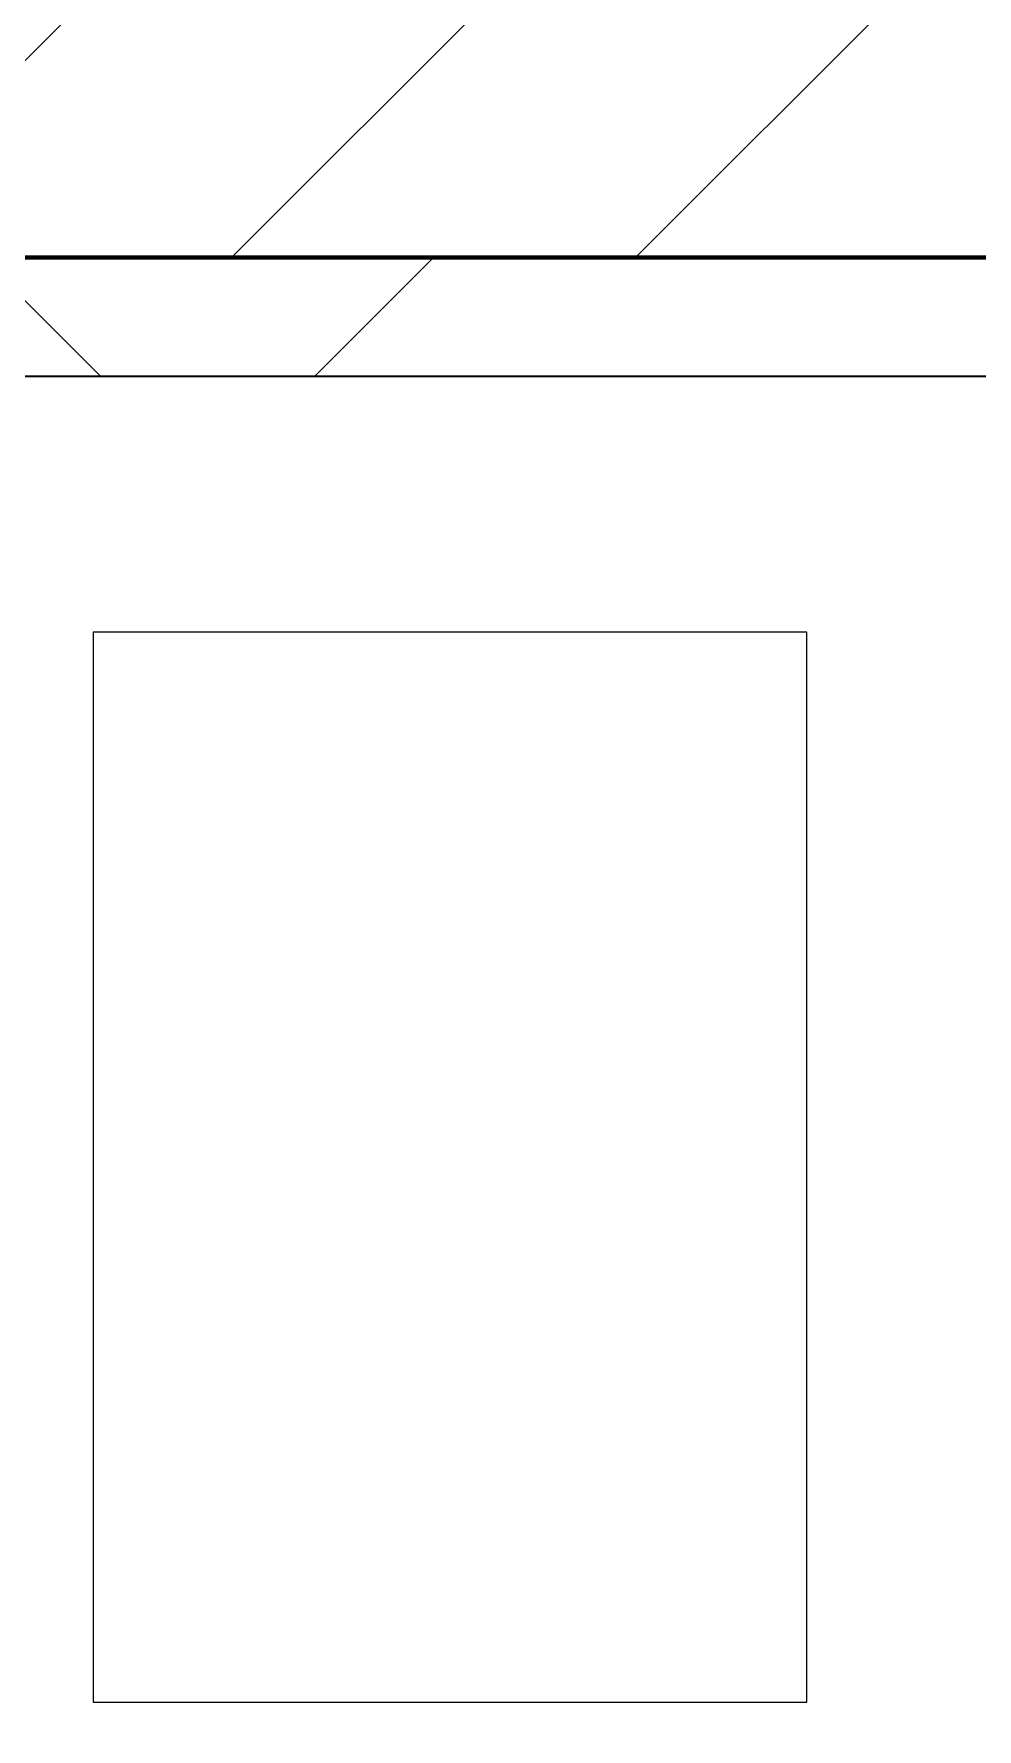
# Model space of a CAD drawing. Header units: millimetres. Extents: x -853228 to -744682, y -17776 to 32484.
# Drawn here: x -823357 to -822961, y 7325 to 8038 of the extents above; entities that cross this region are included whole.
import ezdxf
from ezdxf.xclip import XClip

# ---------------------------------------------------------------- set-up
doc = ezdxf.new("R2010")
doc.units = ezdxf.units.MM
doc.header["$XCLIPFRAME"] = 0
doc.layers.add('000 - WIPEOUT', color=250, linetype='Continuous')
doc.layers.add('A11_ALU.SOLID SHEET', color=2, linetype='Continuous')
for name, color, linetype, lineweight in [('A-GLAZ-CURT', 2, 'Continuous', 9), ('A-WALL', 5, 'Continuous', 35), ('A-WALL-FNSH', 2, 'Continuous', 35), ('A-WALL-PATT', 1, 'Continuous', 9)]:
    doc.layers.add(name, color=color, linetype=linetype, lineweight=lineweight)

# ---------------------------------------------------------------- blocks, each defined once
blk = doc.blocks.new('PPLS-PP19_Custom Tile Pattern - Custom Tile Pattern-V46-4281-01 ENLARGED LOWER PLATFORM LEVEL - REFLECTED CEILING PLAN - SHEET 2')
at = {"layer": 'A-GLAZ-CURT'}
for p, q in [((-300, 0), (300, 0)), ((300, 0), (-300, 0)), ((230.06, 0), (300, 0)), ((-300, -50), (300, -50)), ((300, -50), (-300, -50))]:
    blk.add_line(p, q, dxfattribs=at)
for points, knots in [([(171.51, 0), (176.48, 0), (193.23, 0), (201.73, 0), (208.81, 0), (213.9, 0), (241.96, 0), (266.73, 0), (281.71, 0), (291.71, 0), (296.52, 0), (297.86, 0), (298.09, 0)], [-7971.819559, -7971.819559, -7971.819559, -7971.819559, -7784.112253, -7606.717214, -7289.299508, -7042.621073, -6582.165592, -6068.460911, -5766.029927, -5566.724884, -5280.360606, -5199.253518, -5199.253518, -5199.253518, -5199.253518]), ([(300, 0), (286.53, 0), (258.36, 0), (230.13, 0), (216.53, 0)], [-285.253232, -285.253232, -285.253232, -285.253232, -244.693688, -200.448217, -200.448217, -200.448217, -200.448217]), ([(300, 0), (288.22, 0), (262, 0), (230.43, 0), (219.94, 0), (219.02, 0)], [-12528.858583, -12528.858583, -12528.858583, -12528.858583, -11905.454923, -11162.864862, -10856.732305, -10856.732305, -10856.732305, -10856.732305]), ([(284.76, 0), (284.76, 0), (285.09, 0), (287.47, 0), (293.59, 0), (297.76, 0), (300, 0)], [-4110.630118, -4110.630118, -4110.630118, -4110.630118, -4053.389046, -3959.664717, -3862.421465, -3746.95702, -3746.95702, -3746.95702, -3746.95702]), ([(297.38, 0), (295.84, 0), (291.62, 0), (285.38, 0), (284.87, 0)], [-4803.172655, -4803.172655, -4803.172655, -4803.172655, -4358.271401, -4143.037883, -4143.037883, -4143.037883, -4143.037883])]:
    blk.add_open_spline(points, degree=3, knots=knots, dxfattribs=at)
blk = doc.blocks.new('PPLS-PP19_Custom Tile Pattern - Custom Tile Pattern-V47-4281-01 ENLARGED LOWER PLATFORM LEVEL - REFLECTED CEILING PLAN - SHEET 2')
at = {"layer": 'A-GLAZ-CURT'}
for p, q in [((-300, 0), (300, 0)), ((300, 0), (-300, 0)), ((-293.07, 0), (-275.75, 0)), ((-275.75, 0), (-293.07, 0)), ((-222.32, 0), (-205, 0)), ((-205, 0), (-222.32, 0)), ((-300, -50), (300, -50)), ((300, -50), (-300, -50))]:
    blk.add_line(p, q, dxfattribs=at)
at = {"layer": 'A-GLAZ-CURT', "flags": 128}
for points in [[(-300, 0), (-291.56, 0), (-283.3, 0), (-275.2, 0), (-267.26, 0), (-259.45, 0), (-251.77, 0), (-244.2, 0), (-236.74, 0), (-229.36, 0), (-222.06, 0), (-214.83, 0), (-207.71, 0), (-200.76, 0), (-194.02, 0), (-187.54, 0), (-181.38, 0), (-175.58, 0), (-170.25, 0), (-165.64, 0), (-162.01, 0), (-159.53, 0), (-157.46, 0), (-154.52, 0), (-149.42, 0), (-141.84, 0), (-132.81, 0), (-126.08, 0)], [(-125.17, 0), (-128.55, 0), (-134.16, 0), (-140.03, 0), (-145.5, 0), (-150.63, 0), (-155.53, 0), (-160.27, 0), (-164.95, 0), (-169.65, 0), (-174.47, 0), (-179.49, 0), (-184.81, 0), (-190.44, 0), (-196.37, 0), (-202.58, 0), (-209.04, 0), (-215.73, 0), (-222.63, 0), (-229.72, 0), (-236.97, 0), (-244.39, 0), (-251.96, 0), (-259.67, 0), (-267.51, 0), (-275.48, 0), (-283.55, 0), (-291.73, 0), (-300, 0)]]:
    blk.add_lwpolyline(points, dxfattribs=at)
at = {"layer": 'A-GLAZ-CURT'}
for points, knots in [([(-300, 0), (-284.65, 0), (-236.57, 0), (-174.61, 0), (-129.95, 0), (-113.94, 0), (-108.68, 0), (-108.52, 0)], [-5323.127839, -5323.127839, -5323.127839, -5323.127839, -4502.809032, -2700.551212, -1002.059161, -460.363443, -443.593987, -443.593987, -443.593987, -443.593987]), ([(-108.15, 0), (-116.36, 0), (-146.8, 0), (-202.69, 0), (-262.56, 0), (-294.48, 0), (-300, 0)], [-17970.252305, -17970.252305, -17970.252305, -17970.252305, -17136.203329, -15131.813646, -13729.592194, -13439.944408, -13439.944408, -13439.944408, -13439.944408]), ([(-137.88, 0), (-140.56, 0), (-147.66, 0), (-147.69, 0), (-158.72, 0), (-174.02, 0), (-185.59, 0), (-209.77, 0), (-232.01, 0), (-255.22, 0), (-262.59, 0), (-264.9, 0), (-265.4, 0)], [-3187.727384, -3187.727384, -3187.727384, -3187.727384, -2919.378265, -2477.344047, -2237.412286, -2029.680487, -1755.085331, -1400.429864, -858.079193, -543.655514, -208.940337, 0, 0, 0, 0]), ([(-258.6, 0), (-257.91, 0), (-254.74, 0), (-250.01, 0), (-246.27, 0)], [-5722.54675, -5722.54675, -5722.54675, -5722.54675, -5657.471696, -5453.702272, -5453.702272, -5453.702272, -5453.702272]), ([(-246.04, 0), (-245.38, 0), (-237.4, 0), (-225.99, 0), (-213.1, 0), (-200.2, 0), (-189.01, 0), (-180.81, 0), (-177.81, 0)], [-5449.488529, -5449.488529, -5449.488529, -5449.488529, -5413.335975, -5017.494783, -4832.723979, -4666.091899, -4349.945572, -4186.292589, -4186.292589, -4186.292589, -4186.292589]), ([(-133.82, 0), (-135.51, 0), (-137.8, 0), (-149.31, 0), (-162.01, 0), (-177.91, 0), (-199.46, 0), (-216.65, 0), (-231.26, 0), (-233.46, 0), (-234, 0)], [-2731.647847, -2731.647847, -2731.647847, -2731.647847, -2418.507304, -2308.929706, -2113.765672, -1763.376603, -1422.553702, -978.033455, -846.069444, -682.911962, -682.911962, -682.911962, -682.911962]), ([(-233.49, 0), (-233.44, 0), (-232.38, 0), (-230.74, 0), (-225.3, 0), (-223.63, 0)], [-455.274641, -455.274641, -455.274641, -455.274641, -440.605512, -119.536984, 0, 0, 0, 0]), ([(-223.63, 0), (-219.39, 0), (-206.17, 0), (-188.58, 0), (-169.02, 0), (-152.12, 0), (-136.84, 0), (-127.33, 0), (-124.19, 0), (-123.43, 0), (-123.28, 0)], [-5463.295695, -5463.295695, -5463.295695, -5463.295695, -5161.076232, -4739.070012, -4465.409639, -4149.119819, -3839.893365, -3647.167523, -3488.92562, -3439.852845, -3439.852845, -3439.852845, -3439.852845]), ([(-177.11, 0), (-173.9, 0), (-167.24, 0), (-158.7, 0), (-157.22, 0)], [-4173.644959, -4173.644959, -4173.644959, -4173.644959, -4000.813434, -3840.635403, -3840.635403, -3840.635403, -3840.635403]), ([(-152.35, 0), (-151.03, 0), (-147.71, 0), (-143.57, 0), (-138.62, 0)], [-3494.978217, -3494.978217, -3494.978217, -3494.978217, -3371.022232, -3227.460399, -3227.460399, -3227.460399, -3227.460399]), ([(-118.78, 0), (-121.86, 0), (-126.28, 0), (-136.96, 0), (-147.46, 0), (-150.03, 0), (-150.57, 0)], [-5938.474035, -5938.474035, -5938.474035, -5938.474035, -5700.061948, -5508.838257, -5298.784692, -5196.16478, -5196.16478, -5196.16478, -5196.16478]), ([(-150.34, 0), (-150.07, 0), (-147.75, 0), (-142.6, 0), (-127.26, 0), (-107.3, 0), (-90.42, 0), (-75.26, 0), (-68.41, 0), (-65.12, 0), (-63.63, 0)], [-4948.728362, -4948.728362, -4948.728362, -4948.728362, -4883.323924, -4440.880425, -4054.690705, -3793.097032, -3402.597032, -3144.956779, -3050.982048, -2969.237017, -2969.237017, -2969.237017, -2969.237017]), ([(-39.4, 0), (-43.56, 0), (-56.17, 0), (-78.2, 0), (-110.94, 0), (-130.52, 0), (-147.74, 0), (-149.07, 0)], [-8369.627725, -8369.627725, -8369.627725, -8369.627725, -8073.216054, -7508.296369, -7004.680444, -6449.282163, -6277.220794, -6277.220794, -6277.220794, -6277.220794]), ([(-148.23, 0), (-146.94, 0), (-140.15, 0), (-137.28, 0), (-133.93, 0), (-128.78, 0), (-126.5, 0)], [-6162.058746, -6162.058746, -6162.058746, -6162.058746, -6017.569127, -5560.701257, -5364.112219, -5231.017328, -5231.017328, -5231.017328, -5231.017328]), ([(-108.66, 0), (-114.62, 0), (-124.74, 0), (-139.03, 0), (-146.11, 0), (-146.95, 0)], [-1261.02735, -1261.02735, -1261.02735, -1261.02735, -945.742622, -741.901385, -489.130243, -489.130243, -489.130243, -489.130243]), ([(-146.69, 0), (-146.59, 0), (-145.49, 0), (-135.69, 0), (-128.29, 0), (-125.15, 0)], [-420.34245, -420.34245, -420.34245, -420.34245, -406.956646, -290.263673, 0, 0, 0, 0]), ([(-127.41, 0), (-131.63, 0), (-133.16, 0), (-134.09, 0), (-134.15, 0)], [-8540.990293, -8540.990293, -8540.990293, -8540.990293, -8266.114998, -8246.473386, -8246.473386, -8246.473386, -8246.473386]), ([(-134.15, 0), (-133.32, 0), (-130.31, 0), (-120.89, 0), (-111.9, 0), (-108.92, 0)], [-7657.439573, -7657.439573, -7657.439573, -7657.439573, -7293.749979, -6839.55839, -6626.630399, -6626.630399, -6626.630399, -6626.630399]), ([(-120.13, 0), (-120.14, 0), (-120.24, 0), (-121.3, 0), (-129.25, 0), (-133.82, 0)], [-2933.992132, -2933.992132, -2933.992132, -2933.992132, -2920.575025, -2840.280255, -2731.647847, -2731.647847, -2731.647847, -2731.647847]), ([(-113.43, 0), (-113.44, 0), (-113.96, 0), (-119.73, 0), (-125.43, 0), (-127.03, 0), (-127.41, 0)], [-328.499627, -328.499627, -328.499627, -328.499627, -282.672656, -98.539552, -24.539552, 0, 0, 0, 0]), ([(-126.5, 0), (-122.44, 0), (-108.71, 0), (-86.68, 0), (-63.44, 0), (-54.4, 0), (-48.97, 0), (-42.63, 0), (-39.22, 0)], [-5231.017328, -5231.017328, -5231.017328, -5231.017328, -4994.692869, -4542.524482, -4008.285538, -3689.699207, -3546.54457, -3367.509436, -3367.509436, -3367.509436, -3367.509436]), ([(-125.15, 0), (-124.93, 0), (-121.96, 0), (-115.33, 0), (-109.17, 0), (-108.15, 0)], [-3362.7396, -3362.7396, -3362.7396, -3362.7396, -3342.215224, -3074.362186, -3021.606909, -3021.606909, -3021.606909, -3021.606909]), ([(-122.08, 0), (-122.01, 0), (-121.69, 0), (-121.2, 0), (-120.88, 0)], [-3136.336417, -3136.336417, -3136.336417, -3136.336417, -3110.304437, -3035.164275, -3035.164275, -3035.164275, -3035.164275]), ([(-39.69, 0), (-40.51, 0), (-45.14, 0), (-46.13, 0), (-60.59, 0), (-81.23, 0), (-99.51, 0), (-114.02, 0), (-117.28, 0), (-118.78, 0)], [-1732.054927, -1732.054927, -1732.054927, -1732.054927, -1672.078046, -1405.135169, -1060.00838, -740.068933, -229.489605, -116.330425, 0, 0, 0, 0]), ([(-117.74, 0), (-117.19, 0), (-114.78, 0), (-113.43, 0), (-113.43, 0)], [-821.249067, -821.249067, -821.249067, -821.249067, -394.672656, -330.879064, -330.879064, -330.879064, -330.879064]), ([(-108.17, 0), (-108.5, 0), (-112.98, 0), (-116.56, 0), (-117.56, 0)], [-1468.585543, -1468.585543, -1468.585543, -1468.585543, -1433.981041, -985.49888, -985.49888, -985.49888, -985.49888]), ([(-115.82, 0), (-114.96, 0), (-112.51, 0), (-108.73, 0), (-108.25, 0)], [-5724.064692, -5724.064692, -5724.064692, -5724.064692, -5430.283136, -5389.89794, -5389.89794, -5389.89794, -5389.89794]), ([(-39.21, 0), (-39.73, 0), (-45.3, 0), (-56.24, 0), (-75.59, 0), (-94, 0), (-112.01, 0), (-114.94, 0), (-115.63, 0)], [-1826.294194, -1826.294194, -1826.294194, -1826.294194, -1792.521578, -1466.981642, -1208.454564, -789.402658, -501.969187, -243.577221, -243.577221, -243.577221, -243.577221]), ([(-108.17, 0), (-102.93, 0), (-89.6, 0), (-74.02, 0), (-62.74, 0), (-60.36, 0), (-59.97, 0)], [-6608.678885, -6608.678885, -6608.678885, -6608.678885, -6236.997189, -5713.340575, -5140.470607, -5006.787413, -5006.787413, -5006.787413, -5006.787413]), ([(-86.16, 0), (-91.37, 0), (-98.51, 0), (-106.19, 0), (-108.15, 0)], [-1681.3698, -1681.3698, -1681.3698, -1681.3698, -1374.161226, -1269.952704, -1269.952704, -1269.952704, -1269.952704]), ([(-36.62, 0), (-36.62, 0), (-40.35, 0), (-44.32, 0), (-58.97, 0), (-84.64, 0), (-101.13, 0), (-107.9, 0)], [-4069.478503, -4069.478503, -4069.478503, -4069.478503, -3858.647035, -3538.256648, -2842.901703, -2193.204658, -1478.24832, -1478.24832, -1478.24832, -1478.24832]), ([(-107.63, 0), (-105.52, 0), (-97.78, 0), (-85.29, 0), (-71.67, 0), (-65.93, 0), (-65.07, 0)], [-3012.454225, -3012.454225, -3012.454225, -3012.454225, -2902.289527, -2605.247022, -2322.099534, -2241.8264, -2241.8264, -2241.8264, -2241.8264]), ([(-72.93, 0), (-75.51, 0), (-85.53, 0), (-98.27, 0), (-107.51, 0)], [-19442.345229, -19442.345229, -19442.345229, -19442.345229, -18935.241197, -17992.138722, -17992.138722, -17992.138722, -17992.138722]), ([(-107.12, 0), (-103.94, 0), (-95.45, 0), (-71.33, 0), (-42.53, 0), (-12.78, 0), (4.23, 0), (9.64, 0), (10.14, 0), (10.18, 0)], [-5358.698861, -5358.698861, -5358.698861, -5358.698861, -5103.229623, -4799.173296, -4065.652676, -3589.737505, -3285.047089, -3066.359526, -3044.715262, -3044.715262, -3044.715262, -3044.715262]), ([(-91.46, 0), (-90.09, 0), (-84.7, 0), (-77.43, 0), (-72.73, 0), (-72.64, 0), (-72.64, 0)], [-19832.387487, -19832.387487, -19832.387487, -19832.387487, -19753.885894, -19541.04734, -19478.625389, -19471.062469, -19471.062469, -19471.062469, -19471.062469]), ([(-63.96, 0), (-64.13, 0), (-72.5, 0), (-80.63, 0), (-86.16, 0)], [-2171.769325, -2171.769325, -2171.769325, -2171.769325, -2007.031671, -1681.3698, -1681.3698, -1681.3698, -1681.3698]), ([(-29.03, 0), (-33.97, 0), (-43.74, 0), (-56.37, 0), (-71.66, 0), (-77.83, 0), (-82.66, 0), (-83.28, 0), (-83.28, 0)], [-2680.714891, -2680.714891, -2680.714891, -2680.714891, -2413.671296, -2161.752162, -2006.592567, -1646.621388, -1424.436217, -1393.971743, -1393.971743, -1393.971743, -1393.971743]), ([(-83.28, 0), (-83.28, 0), (-82.91, 0), (-76.14, 0), (-62.97, 0), (-50.15, 0), (-42.19, 0), (-39.92, 0)], [-1393.4169, -1393.4169, -1393.4169, -1393.4169, -1353.722004, -1274.333717, -1073.56893, -651.549973, -428.914382, -428.914382, -428.914382, -428.914382]), ([(-66.39, 0), (-66.39, 0), (-63.63, 0), (-53.63, 0), (-34.42, 0), (-29.82, 0), (-29.19, 0)], [-2493.31794, -2493.31794, -2493.31794, -2493.31794, -2315.303971, -1809.437387, -963.711516, -666.19313, -666.19313, -666.19313, -666.19313]), ([(31.18, 0), (25.97, 0), (11.99, 0), (-16.92, 0), (-47.42, 0), (-65.77, 0), (-66.37, 0), (-66.38, 0)], [-4496.803627, -4496.803627, -4496.803627, -4496.803627, -4222.080604, -3745.412743, -2981.410125, -2542.574734, -2498.224237, -2498.224237, -2498.224237, -2498.224237]), ([(-63.63, 0), (-61.49, 0), (-57.39, 0), (-54.49, 0), (-45.2, 0), (-40.79, 0), (-40.46, 0), (-40.44, 0)], [-2969.237017, -2969.237017, -2969.237017, -2969.237017, -2851.217951, -2734.127174, -2474.780881, -2410.990208, -2350.645972, -2350.645972, -2350.645972, -2350.645972]), ([(-58.83, 0), (-58.37, 0), (-57.29, 0), (-54.23, 0), (-46.33, 0), (-42.62, 0), (-41.76, 0)], [-4859.52896, -4859.52896, -4859.52896, -4859.52896, -4680.891996, -4469.85053, -4321.566175, -4270.495146, -4270.495146, -4270.495146, -4270.495146]), ([(-51.83, 0), (-51.83, 0), (-51.78, 0), (-47.4, 0), (-46.01, 0), (-40.22, 0), (-36.78, 0)], [-632.814994, -632.814994, -632.814994, -632.814994, -627.965721, -508.377888, -260.442412, 0, 0, 0, 0]), ([(76.63, 0), (74.8, 0), (67.65, 0), (53.52, 0), (37, 0), (24.07, 0), (12.82, 0), (-2.9, 0), (-20.62, 0), (-32.81, 0), (-44.85, 0), (-51.43, 0), (-51.79, 0)], [-3095.572228, -3095.572228, -3095.572228, -3095.572228, -2950.589685, -2634.532728, -2313.748533, -2106.613311, -1925.670641, -1617.263037, -1290.787923, -1039.307308, -819.71621, -644.910881, -644.910881, -644.910881, -644.910881]), ([(-41.76, 0), (-39.9, 0), (-37.72, 0), (-36.92, 0), (-36.77, 0)], [-4270.495146, -4270.495146, -4270.495146, -4270.495146, -4161.040818, -4106.245333, -4106.245333, -4106.245333, -4106.245333]), ([(-26.75, 0), (-27.82, 0), (-32.28, 0), (-36.99, 0), (-39.21, 0)], [-8718.362214, -8718.362214, -8718.362214, -8718.362214, -8532.293389, -8374.223605, -8374.223605, -8374.223605, -8374.223605]), ([(9.32, 0), (9.08, 0), (7.65, 0), (2.57, 0), (-12.23, 0), (-25.14, 0), (-34.62, 0), (-39.19, 0)], [-2922.926651, -2922.926651, -2922.926651, -2922.926651, -2882.788014, -2720.818881, -2518.50168, -2125.455881, -1826.829157, -1826.829157, -1826.829157, -1826.829157]), ([(-39.15, 0), (-38.12, 0), (-35.38, 0), (-33.57, 0), (-29.94, 0), (-28.57, 0)], [-402.904308, -402.904308, -402.904308, -402.904308, -296.515819, -83.513472, 0, 0, 0, 0]), ([(-36.33, 0), (-36.43, 0), (-36.91, 0), (-38.17, 0), (-38.98, 0)], [-1855.773136, -1855.773136, -1855.773136, -1855.773136, -1810.870157, -1749.694138, -1749.694138, -1749.694138, -1749.694138]), ([(-38.95, 0), (-38.05, 0), (-28.67, 0), (-18.03, 0), (8.61, 0), (15.02, 0), (22.91, 0), (31, 0), (39.04, 0), (51.19, 0), (58.74, 0), (61.34, 0), (61.45, 0)], [-3362.796854, -3362.796854, -3362.796854, -3362.796854, -3315.260113, -2864.387349, -2439.246196, -2084.094819, -1956.422387, -1818.904206, -1645.594513, -1443.202566, -1228.752106, -1120.932285, -1120.932285, -1120.932285, -1120.932285]), ([(-36.78, 0), (-32.43, 0), (-19.22, 0), (3.13, 0), (21.34, 0), (29.73, 0)], [-6191.144455, -6191.144455, -6191.144455, -6191.144455, -5862.463379, -5340.621928, -4902.095204, -4902.095204, -4902.095204, -4902.095204]), ([(-36.29, 0), (-36.29, 0), (-34.66, 0), (-28.88, 0), (-26.95, 0), (-26.54, 0)], [-9150.272121, -9150.272121, -9150.272121, -9150.272121, -9057.163041, -8919.836787, -8834.607043, -8834.607043, -8834.607043, -8834.607043]), ([(29.74, 0), (28.54, 0), (19.77, 0), (3.54, 0), (-16.58, 0), (-34.76, 0), (-36.04, 0)], [-10439.023488, -10439.023488, -10439.023488, -10439.023488, -10363.088938, -9884.23066, -9424.652049, -9182.880979, -9182.880979, -9182.880979, -9182.880979]), ([(-33.34, 0), (-33.34, 0), (-32.93, 0), (-31.16, 0), (-30.52, 0)], [-2415.024266, -2415.024266, -2415.024266, -2415.024266, -2357.633367, -2323.618664, -2323.618664, -2323.618664, -2323.618664]), ([(29.75, 0), (28.38, 0), (19.78, 0), (2.64, 0), (-17.84, 0), (-30.57, 0), (-31.82, 0), (-32, 0)], [-3850.741907, -3850.741907, -3850.741907, -3850.741907, -3766.694881, -3333.063701, -2994.501669, -2698.150104, -2614.070998, -2614.070998, -2614.070998, -2614.070998]), ([(-30.76, 0), (-30.73, 0), (-29.99, 0), (-23.47, 0), (-15.75, 0), (-15.19, 0)], [-54176.191683, -54176.191683, -54176.191683, -54176.191683, -54157.274271, -53749.15266, -53717.791567, -53717.791567, -53717.791567, -53717.791567]), ([(-30.52, 0), (-27.11, 0), (-17.83, 0), (5.99, 0), (22.06, 0), (37.44, 0), (45.92, 0), (57.76, 0), (64.47, 0), (72.74, 0), (75.22, 0), (76.03, 0), (76.21, 0)], [-2323.618664, -2323.618664, -2323.618664, -2323.618664, -2142.497158, -1716.209403, -1206.526904, -1089.329421, -901.315459, -753.071572, -495.328968, -421.953223, -334.951786, -290.452333, -290.452333, -290.452333, -290.452333]), ([(-13, 0), (-14.35, 0), (-17.68, 0), (-25.97, 0), (-29.52, 0), (-30.21, 0)], [-55207.591944, -55207.591944, -55207.591944, -55207.591944, -54789.006179, -54461.685999, -54290.791712, -54290.791712, -54290.791712, -54290.791712]), ([(8.33, 0), (8.19, 0), (7.18, 0), (0.32, 0), (-13.89, 0), (-24.92, 0), (-29.03, 0)], [-3574.286521, -3574.286521, -3574.286521, -3574.286521, -3526.962355, -3285.499107, -2903.012179, -2680.714891, -2680.714891, -2680.714891, -2680.714891]), ([(-28.98, 0), (-28.66, 0), (-27.39, 0), (-24.45, 0), (-22.56, 0)], [-166.548282, -166.548282, -166.548282, -166.548282, -102.06493, 0, 0, 0, 0]), ([(-28.57, 0), (-26.93, 0), (-20.29, 0), (-11.45, 0), (2.08, 0), (13.15, 0), (21.24, 0), (24.62, 0), (24.72, 0), (24.72, 0)], [-5361.429781, -5361.429781, -5361.429781, -5361.429781, -5261.36855, -5050.479954, -4785.90057, -4596.498881, -4445.288762, -4384.376941, -4376.041937, -4376.041937, -4376.041937, -4376.041937]), ([(-22.56, 0), (-20.27, 0), (-17.03, 0), (-11.36, 0), (-7.66, 0), (-6.6, 0), (-6.44, 0)], [-56468.192263, -56468.192263, -56468.192263, -56468.192263, -56344.022017, -56303.229861, -56166.290093, -56124.392176, -56124.392176, -56124.392176, -56124.392176]), ([(-15.19, 0), (-13.07, 0), (3.41, 0), (20.71, 0), (28.59, 0)], [-461.142613, -461.142613, -461.142613, -461.142613, -429.606584, -404.286242, -404.286242, -404.286242, -404.286242]), ([(-6.54, 0), (-6.73, 0), (-7.2, 0), (-7.6, 0), (-7.79, 0)], [-56009.792147, -56009.792147, -56009.792147, -56009.792147, -55949.290093, -55895.192118, -55895.192118, -55895.192118, -55895.192118]), ([(-2.63, 0), (-2.47, 0), (-1.22, 0), (4.92, 0), (15.97, 0), (22.54, 0), (24.49, 0)], [-226.825321, -226.825321, -226.825321, -226.825321, -220.269177, -206.416616, -198.214427, -187.717507, -187.717507, -187.717507, -187.717507]), ([(103.09, 0), (101.08, 0), (86.31, 0), (63.34, 0), (35.84, 0), (12, 0), (3.08, 0), (-1.67, 0), (-2.25, 0)], [-375.435014, -375.435014, -375.435014, -375.435014, -369.147452, -330.153101, -307.516438, -285.83788, -246.234814, -234.646884, -234.646884, -234.646884, -234.646884]), ([(24.69, 0), (24.54, 0), (20.99, 0), (15.48, 0), (10.8, 0), (9.63, 0)], [-4368.572414, -4368.572414, -4368.572414, -4368.572414, -4306.476363, -4080.000647, -3772.857994, -3772.857994, -3772.857994, -3772.857994]), ([(18.16, 0), (19.15, 0), (24.25, 0), (25.66, 0), (26.12, 0)], [-5700.113719, -5700.113719, -5700.113719, -5700.113719, -5554.232259, -5302.431367, -5302.431367, -5302.431367, -5302.431367]), ([(98.66, 0), (97.55, 0), (91.49, 0), (85.59, 0), (74.4, 0), (62.26, 0), (51.85, 0), (43.81, 0), (29.53, 0), (20.67, 0), (18.85, 0), (18.16, 0)], [-7618.428548, -7618.428548, -7618.428548, -7618.428548, -7531.75727, -7135.649961, -6924.452779, -6738.82075, -6548.303034, -6314.283804, -6135.05769, -5972.647715, -5832.674503, -5832.674503, -5832.674503, -5832.674503]), ([(29.67, 0), (29.74, 0), (31.29, 0), (38.07, 0), (53.39, 0), (71.67, 0), (84.83, 0), (86.01, 0), (92.51, 0), (94.33, 0)], [-4896.587277, -4896.587277, -4896.587277, -4896.587277, -4887.603822, -4705.298446, -4353.683244, -3960.84581, -3759.045785, -3336.541051, -2783.776468, -2783.776468, -2783.776468, -2783.776468]), ([(29.69, 0), (30.69, 0), (34.9, 0), (48.37, 0), (70.57, 0), (88.69, 0), (98.07, 0)], [-142.807974, -142.807974, -142.807974, -142.807974, -135.792042, -118.513713, -97.899267, -67.897822, -67.897822, -67.897822, -67.897822]), ([(29.72, 0), (33.72, 0), (51.63, 0), (74.82, 0), (93.37, 0), (97.61, 0)], [-403.073951, -403.073951, -403.073951, -403.073951, -390.253598, -346.313304, -333.215778, -333.215778, -333.215778, -333.215778]), ([(29.77, 0), (36.05, 0), (51.59, 0), (70.92, 0), (82.12, 0), (83.66, 0)], [-4901.322694, -4901.322694, -4901.322694, -4901.322694, -4573.028122, -4094.177415, -3869.465285, -3869.465285, -3869.465285, -3869.465285]), ([(70.61, 0), (66.16, 0), (55.8, 0), (41.56, 0), (34.48, 0), (30.82, 0)], [-4647.237329, -4647.237329, -4647.237329, -4647.237329, -4326.416877, -4098.545751, -3872.697774, -3872.697774, -3872.697774, -3872.697774]), ([(53.18, 0), (53.06, 0), (52.22, 0), (44.99, 0), (36.46, 0), (30.82, 0)], [-622.740158, -622.740158, -622.740158, -622.740158, -566.066452, -360.610861, 0, 0, 0, 0]), ([(136.44, 0), (121.66, 0), (86.93, 0), (51.16, 0), (31.18, 0)], [-106.750556, -106.750556, -106.750556, -106.750556, -59.610984, 0, 0, 0, 0]), ([(167.07, 0), (166.75, 0), (161.66, 0), (147.02, 0), (109.77, 0), (76.86, 0), (57.82, 0), (46.51, 0), (41.18, 0), (36.02, 0), (35.54, 0), (35.54, 0)], [-535.995142, -535.995142, -535.995142, -535.995142, -530.793311, -458.593899, -401.860199, -357.622665, -341.267687, -334.000314, -326.15566, -319.318397, -317.489778, -317.489778, -317.489778, -317.489778]), ([(36.29, 0), (37.77, 0), (48.82, 0), (64.79, 0), (95.91, 0), (124.45, 0), (132.42, 0), (134.6, 0)], [-314.598523, -314.598523, -314.598523, -314.598523, -305.899624, -287.17622, -249.500363, -194.761443, -152.241002, -152.241002, -152.241002, -152.241002]), ([(61.47, 0), (61.47, 0), (61.21, 0), (54.61, 0), (53.71, 0), (53.56, 0)], [-1113.311073, -1113.311073, -1113.311073, -1113.311073, -1096.402191, -891.204116, -747.28819, -747.28819, -747.28819, -747.28819]), ([(76.22, 0), (75.58, 0), (73.64, 0), (71.05, 0), (70.61, 0)], [-193.634889, -193.634889, -193.634889, -193.634889, -31.537676, 0, 0, 0, 0])]:
    blk.add_open_spline(points, degree=3, knots=knots, dxfattribs=at)
for points in [[(-108.2, 0), (-104.05, 0), (-99.01, 0), (-91.46, 0)], [(-39.23, 0), (-38.61, 0), (-37.92, 0), (-37.36, 0)], [(24.49, 0), (25.23, 0), (25.72, 0), (26.04, 0)], [(27.44, 0), (27.85, 0), (28.48, 0), (29.48, 0)], [(27.89, 0), (28.29, 0), (28.75, 0), (29.29, 0)]]:
    blk.add_open_spline(points, degree=3, dxfattribs=at)
blk = doc.blocks.new('*U516')
at = {"layer": 'A-GLAZ-CURT', "rotation": 180}
for name, p in [('PPLS-PP19_Custom Tile Pattern - Custom Tile Pattern-V47-4281-01 ENLARGED LOWER PLATFORM LEVEL - REFLECTED CEILING PLAN - SHEET 2', (-21600, 4315)), ('PPLS-PP19_Custom Tile Pattern - Custom Tile Pattern-V46-4281-01 ENLARGED LOWER PLATFORM LEVEL - REFLECTED CEILING PLAN - SHEET 2', (-21000, 4315))]:
    blk.add_blockref(name, p, dxfattribs=at)
blk = doc.blocks.new('*U910')
at = {"color": 3}
blk.add_wipeout([(-225, -3250), (225, -3250), (225, -3550), (-225, -3550)], dxfattribs=at).dxf.layer = '000 - WIPEOUT'
at = {"layer": 'A11_ALU.SOLID SHEET', "color": 0, "linetype": 'ByBlock'}
blk.add_lwpolyline([(-225, -3550), (225, -3550), (225, -3250), (-225, -3250)], close=True, dxfattribs=at)
blk = doc.blocks.new('*U986')
blk.add_lwpolyline([(-87625, 350), (-76337.63, 350), (-76337.63, 4315), (-87625, 4315)], close=True)
at = {"layer": 'A11_ALU.SOLID SHEET', "linetype": 'ByBlock', "rotation": 90}
blk.add_blockref('*U910', (-81900, 3982.5), dxfattribs=at)

msp = doc.modelspace()

# ---------------------------------------------------------------- hatches: boundary and pattern name
at = {"layer": 'A-WALL-PATT', "lineweight": 9}
h = msp.add_hatch(dxfattribs=at)
h.set_pattern_fill('FP_2', color=256, style=0, pattern_type=2)
h.set_pattern_definition([(45, (0, 0), (-84.852814, 84.852814), [])])
h.paths.add_polyline_path([(-814007.37, 7944.02), (-814007.37, 8144.02), (-842657.37, 8144.02), (-842657.37, 7944.02), (-826541.23, 7944.02), (-826539.02, 7948.97), (-826527.94, 7944.02), (-814073.76, 7944.02)])

# ---------------------------------------------------------------- linework, layer by layer
at = {"layer": 'A-WALL', "color": 7, "lineweight": 70}
for p, q in [((-817973.34, 7944.02), (-825382.37, 7944.02)), ((-825382.37, 7944.02), (-817973.34, 7944.02))]:
    msp.add_line(p, q, dxfattribs=at)

# ---------------------------------------------------------------- block references
ref = msp.add_blockref('*U986', (-744682.37, 3579.02))
XClip(ref).set_block_clipping_path([(-104690.1238047113, -9620.0077451946), (-34092.6543255158, 14393.0014498748)])

# ---------------------------------------------------------------- next in the draw order: hatches: boundary and pattern name
at = {"layer": 'A-WALL-PATT', "lineweight": 9}
h = msp.add_hatch(dxfattribs=at)
h.set_pattern_fill('FP_3', color=256, style=0, pattern_type=2)
h.set_pattern_definition([(45, (0, 0), (-212.13203, 212.13203), []), (135, (0, 0), (-212.13203, -212.13203), [])])
h.paths.add_polyline_path([(-818486.1, 7894.02), (-817973.34, 7894.02), (-817973.34, 7944.02), (-826527.94, 7944.02), (-826491.55, 7927.76), (-826489.44, 7931.09), (-826482.37, 7934.02), (-826475.3, 7931.09), (-826472.37, 7924.02), (-826472.37, 7919.19), (-826414.53, 7894.02), (-820692.28, 7894.02)])
h.paths.add_polyline_path([(-826582.37, 7894.02), (-826526.34, 7894.02), (-826557.37, 7907.88), (-826541.23, 7944.02), (-834960.89, 7944.02), (-834960.89, 7894.02), (-826621.36, 7894.02)])

# ---------------------------------------------------------------- next in the draw order: linework, layer by layer
msp.add_spline([(-835882.37, 3579.02), (-801682.37, 12088.47), (-758836, 27096.51), (-744682.37, 3579.02)], degree=3)
at = {"layer": 'A-WALL-FNSH', "color": 250}
msp.add_line((-817973.34, 7894.02), (-825382.37, 7894.02), dxfattribs=at)

# ---------------------------------------------------------------- next in the draw order: block references
msp.add_blockref('*U516', (-801682.37, 3579.02))

doc.saveas('drawing.dxf')
